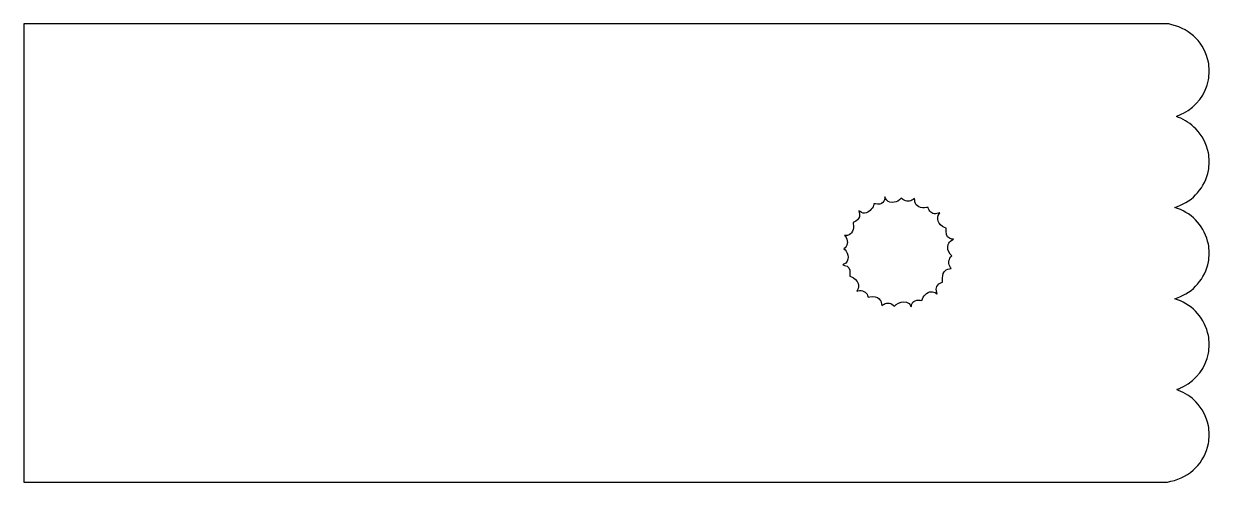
# Model space of a CAD drawing. Header units: centimetres. Extents: x -43.7 to 43.7, y -16.9 to 16.9.
import ezdxf

# ---------------------------------------------------------------- set-up
doc = ezdxf.new("R2010")
doc.units = ezdxf.units.CM
doc.header["$MEASUREMENT"] = 0
doc.layers.add('Layer 1', color=7, linetype='Continuous')

msp = doc.modelspace()

# ---------------------------------------------------------------- linework, layer by layer
at = {"layer": 'Layer 1'}
for points, knots in [([(-43.65625, -0.00008), (-43.65625, -0.00008), (-43.65625, 16.86732), (-43.65625, 16.86732), (-43.65625, 16.86732), (-43.65625, 16.86732), (-1.48828, 16.86015), (-1.48828, 16.86015), (-1.48828, 16.86015), (-1.48828, 16.86015), (40.67969, 16.85299), (40.67969, 16.85299), (40.67969, 16.85299), (40.67969, 16.85299), (40.90458, 16.79616), (40.90458, 16.79616), (40.90458, 16.79616), (42.3189, 16.43882), (43.30027, 15.4318), (43.59432, 14.03615), (43.59432, 14.03615), (43.65869, 13.73059), (43.6591, 13.05649), (43.59509, 12.73487), (43.59509, 12.73487), (43.383, 11.66901), (42.70922, 10.76951), (41.76118, 10.28657), (41.76118, 10.28657), (41.61747, 10.21336), (41.43632, 10.13279), (41.35861, 10.10751), (41.35861, 10.10751), (41.28091, 10.08224), (41.22733, 10.05294), (41.23955, 10.0424), (41.23955, 10.0424), (41.25177, 10.03185), (41.3213, 10.00163), (41.39406, 9.97524), (41.39406, 9.97524), (41.83926, 9.81377), (42.31566, 9.49911), (42.67082, 9.13197), (42.67082, 9.13197), (43.14567, 8.6411), (43.44775, 8.0643), (43.59432, 7.36865), (43.59432, 7.36865), (43.65869, 7.06309), (43.6591, 6.38899), (43.59509, 6.06737), (43.59509, 6.06737), (43.3508, 4.83971), (42.48152, 3.82919), (41.32501, 3.42844), (41.32501, 3.42844), (41.32501, 3.42844), (41.11302, 3.35499), (41.11302, 3.35499), (41.11302, 3.35499), (41.11302, 3.35499), (41.31969, 3.2817), (41.31969, 3.2817), (41.31969, 3.2817), (42.49005, 2.86664), (43.3324, 1.89141), (43.59432, 0.64823), (43.59432, 0.64823), (43.65869, 0.34268), (43.6591, -0.33143), (43.59509, -0.65305), (43.59509, -0.65305), (43.3508, -1.88071), (42.48152, -2.89123), (41.32501, -3.29197), (41.32501, -3.29197), (41.32501, -3.29197), (41.11302, -3.36543), (41.11302, -3.36543), (41.11302, -3.36543), (41.11302, -3.36543), (41.31969, -3.43872), (41.31969, -3.43872), (41.31969, -3.43872), (42.49005, -3.85378), (43.3324, -4.829), (43.59432, -6.07219), (43.59432, -6.07219), (43.65869, -6.37774), (43.6591, -7.05184), (43.59509, -7.37347), (43.59509, -7.37347), (43.383, -8.43931), (42.70937, -9.33862), (41.76118, -9.82181), (41.76118, -9.82181), (41.61747, -9.89505), (41.45227, -9.96992), (41.39406, -9.9882), (41.39406, -9.9882), (41.23058, -10.03953), (41.2307, -10.04474), (41.39696, -10.10728), (41.39696, -10.10728), (41.86383, -10.2829), (42.31301, -10.58002), (42.67082, -10.94991), (42.67082, -10.94991), (43.14567, -11.44078), (43.44775, -12.01757), (43.59432, -12.71323), (43.59432, -12.71323), (43.65869, -13.01878), (43.6591, -13.69289), (43.59509, -14.01451), (43.59509, -14.01451), (43.31369, -15.42863), (42.27489, -16.47187), (40.82521, -16.7962), (40.82521, -16.7962), (40.82521, -16.7962), (40.57385, -16.85243), (40.57385, -16.85243), (40.57385, -16.85243), (40.57385, -16.85243), (-1.5412, -16.85996), (-1.5412, -16.85996), (-1.5412, -16.85996), (-1.5412, -16.85996), (-43.65625, -16.86748), (-43.65625, -16.86748), (-43.65625, -16.86748), (-43.65625, -16.86748), (-43.65625, -0.00008), (-43.65625, -0.00008)], [0, 0, 0, 0, 0.02857143, 0.02857143, 0.02857143, 0.02857143, 0.05714286, 0.05714286, 0.05714286, 0.05714286, 0.08571429, 0.08571429, 0.08571429, 0.08571429, 0.11428571, 0.11428571, 0.11428571, 0.11428571, 0.14285714, 0.14285714, 0.14285714, 0.14285714, 0.17142857, 0.17142857, 0.17142857, 0.17142857, 0.2, 0.2, 0.2, 0.2, 0.22857143, 0.22857143, 0.22857143, 0.22857143, 0.25714286, 0.25714286, 0.25714286, 0.25714286, 0.28571429, 0.28571429, 0.28571429, 0.28571429, 0.31428571, 0.31428571, 0.31428571, 0.31428571, 0.34285714, 0.34285714, 0.34285714, 0.34285714, 0.37142857, 0.37142857, 0.37142857, 0.37142857, 0.4, 0.4, 0.4, 0.4, 0.42857143, 0.42857143, 0.42857143, 0.42857143, 0.45714286, 0.45714286, 0.45714286, 0.45714286, 0.48571429, 0.48571429, 0.48571429, 0.48571429, 0.51428571, 0.51428571, 0.51428571, 0.51428571, 0.54285714, 0.54285714, 0.54285714, 0.54285714, 0.57142857, 0.57142857, 0.57142857, 0.57142857, 0.6, 0.6, 0.6, 0.6, 0.62857143, 0.62857143, 0.62857143, 0.62857143, 0.65714286, 0.65714286, 0.65714286, 0.65714286, 0.68571429, 0.68571429, 0.68571429, 0.68571429, 0.71428571, 0.71428571, 0.71428571, 0.71428571, 0.74285714, 0.74285714, 0.74285714, 0.74285714, 0.77142857, 0.77142857, 0.77142857, 0.77142857, 0.8, 0.8, 0.8, 0.8, 0.82857143, 0.82857143, 0.82857143, 0.82857143, 0.85714286, 0.85714286, 0.85714286, 0.85714286, 0.88571429, 0.88571429, 0.88571429, 0.88571429, 0.91428571, 0.91428571, 0.91428571, 0.91428571, 0.94285714, 0.94285714, 0.94285714, 0.94285714, 1, 1, 1, 1]), ([(21.65897, -3.89121), (21.63203, -3.78387), (21.48071, -3.64626), (21.35123, -3.61136), (21.35123, -3.61136), (21.11887, -3.54872), (20.79258, -3.63086), (20.59988, -3.80048), (20.59988, -3.80048), (20.59988, -3.80048), (20.47994, -3.90605), (20.47994, -3.90605), (20.47994, -3.90605), (20.47994, -3.90605), (20.38013, -3.82822), (20.38013, -3.82822), (20.38013, -3.82822), (20.15096, -3.64953), (19.84391, -3.64314), (19.61577, -3.81231), (19.61577, -3.81231), (19.61577, -3.81231), (19.5333, -3.87346), (19.5333, -3.87346), (19.5333, -3.87346), (19.5333, -3.87346), (19.51801, -3.74432), (19.51801, -3.74432), (19.51801, -3.74432), (19.50125, -3.60282), (19.42774, -3.43858), (19.34951, -3.36783), (19.34951, -3.36783), (19.20281, -3.23518), (18.91964, -3.17616), (18.65098, -3.22225), (18.65098, -3.22225), (18.65098, -3.22225), (18.52978, -3.24305), (18.52978, -3.24305), (18.52978, -3.24305), (18.52978, -3.24305), (18.49729, -3.13462), (18.49729, -3.13462), (18.49729, -3.13462), (18.41198, -2.84987), (18.10151, -2.69915), (17.78644, -2.78951), (17.78644, -2.78951), (17.68509, -2.81857), (17.683, -2.81306), (17.75726, -2.71261), (17.75726, -2.71261), (17.83635, -2.60564), (17.85063, -2.40856), (17.79208, -2.23227), (17.79208, -2.23227), (17.72879, -2.04171), (17.50221, -1.81214), (17.31672, -1.75063), (17.31672, -1.75063), (17.31672, -1.75063), (17.18469, -1.70684), (17.18469, -1.70684), (17.18469, -1.70684), (17.18469, -1.70684), (17.19352, -1.50466), (17.19352, -1.50466), (17.19352, -1.50466), (17.20898, -1.15058), (17.09466, -0.97558), (16.80406, -0.9085), (16.80406, -0.9085), (16.80406, -0.9085), (16.66473, -0.87634), (16.66473, -0.87634), (16.66473, -0.87634), (16.66473, -0.87634), (16.75614, -0.82944), (16.75614, -0.82944), (16.75614, -0.82944), (16.94547, -0.73231), (17.06564, -0.52615), (17.0656, -0.29851), (17.0656, -0.29851), (17.06558, -0.13224), (16.95643, 0.11846), (16.83403, 0.23339), (16.83403, 0.23339), (16.83403, 0.23339), (16.75454, 0.30803), (16.75454, 0.30803), (16.75454, 0.30803), (16.75454, 0.30803), (16.83354, 0.39214), (16.83354, 0.39214), (16.83354, 0.39214), (16.93711, 0.50242), (17.0114, 0.66473), (17.01213, 0.78233), (17.01213, 0.78233), (17.013, 0.92354), (16.9435, 1.12829), (16.8668, 1.21047), (16.8668, 1.21047), (16.8668, 1.21047), (16.7989, 1.28323), (16.7989, 1.28323), (16.7989, 1.28323), (16.7989, 1.28323), (16.88289, 1.28323), (16.88289, 1.28323), (16.88289, 1.28323), (17.24566, 1.28323), (17.49078, 1.59403), (17.45522, 2.00892), (17.45522, 2.00892), (17.44765, 2.09729), (17.4338, 2.18835), (17.42444, 2.2113), (17.42444, 2.2113), (17.41159, 2.24284), (17.43499, 2.2621), (17.52038, 2.29028), (17.52038, 2.29028), (17.6789, 2.3426), (17.84653, 2.51132), (17.88578, 2.65805), (17.88578, 2.65805), (17.91625, 2.772), (17.89913, 2.9507), (17.84421, 3.09182), (17.84421, 3.09182), (17.83042, 3.12726), (17.85866, 3.11531), (17.94564, 3.04892), (17.94564, 3.04892), (18.10088, 2.93042), (18.21778, 2.90871), (18.40598, 2.96342), (18.40598, 2.96342), (18.65546, 3.03594), (18.94302, 3.36625), (18.94391, 3.58132), (18.94391, 3.58132), (18.94411, 3.63077), (18.95376, 3.63948), (18.99047, 3.62339), (18.99047, 3.62339), (19.01593, 3.61223), (19.12011, 3.59815), (19.22198, 3.5921), (19.22198, 3.5921), (19.37942, 3.58275), (19.42483, 3.59053), (19.52486, 3.64403), (19.52486, 3.64403), (19.6606, 3.71663), (19.76328, 3.88185), (19.76624, 4.03244), (19.76624, 4.03244), (19.76624, 4.03244), (19.76811, 4.1275), (19.76811, 4.1275), (19.76811, 4.1275), (19.76811, 4.1275), (19.81789, 4.02167), (19.81789, 4.02167), (19.81789, 4.02167), (19.9239, 3.79625), (20.04733, 3.71764), (20.29544, 3.71749), (20.29544, 3.71749), (20.52461, 3.71736), (20.68985, 3.77693), (20.84172, 3.91444), (20.84172, 3.91444), (20.84172, 3.91444), (20.96597, 4.02693), (20.96597, 4.02693), (20.96597, 4.02693), (20.96597, 4.02693), (21.08664, 3.94023), (21.08664, 3.94023), (21.08664, 3.94023), (21.32605, 3.76823), (21.62326, 3.76453), (21.85265, 3.9307), (21.85265, 3.9307), (21.85265, 3.9307), (21.96042, 4.00877), (21.96042, 4.00877), (21.96042, 4.00877), (21.96042, 4.00877), (21.961, 3.88293), (21.961, 3.88293), (21.961, 3.88293), (21.96266, 3.52314), (22.25721, 3.29705), (22.68482, 3.32735), (22.68482, 3.32735), (22.78845, 3.33469), (22.89139, 3.34831), (22.91359, 3.35762), (22.91359, 3.35762), (22.9439, 3.37033), (22.96247, 3.34571), (22.98813, 3.2588), (22.98813, 3.2588), (23.06945, 2.98337), (23.32108, 2.83472), (23.60349, 2.89529), (23.60349, 2.89529), (23.67702, 2.91106), (23.76166, 2.93706), (23.79157, 2.95306), (23.79157, 2.95306), (23.83205, 2.97473), (23.82363, 2.95438), (23.75864, 2.87352), (23.75864, 2.87352), (23.64783, 2.73562), (23.62501, 2.54759), (23.69391, 2.34014), (23.69391, 2.34014), (23.75689, 2.15053), (23.96214, 1.94086), (24.14879, 1.87547), (24.14879, 1.87547), (24.14879, 1.87547), (24.28665, 1.82718), (24.28665, 1.82718), (24.28665, 1.82718), (24.28665, 1.82718), (24.28355, 1.61471), (24.28355, 1.61471), (24.28355, 1.61471), (24.27821, 1.24923), (24.41452, 1.05723), (24.70235, 1.02479), (24.70235, 1.02479), (24.70235, 1.02479), (24.82059, 1.01146), (24.82059, 1.01146), (24.82059, 1.01146), (24.82059, 1.01146), (24.69358, 0.93859), (24.69358, 0.93859), (24.69358, 0.93859), (24.55497, 0.85908), (24.47364, 0.76373), (24.4256, 0.62444), (24.4256, 0.62444), (24.35106, 0.4083), (24.41909, 0.10947), (24.586, -0.08015), (24.586, -0.08015), (24.586, -0.08015), (24.68915, -0.19734), (24.68915, -0.19734), (24.68915, -0.19734), (24.68915, -0.19734), (24.62206, -0.2853), (24.62206, -0.2853), (24.62206, -0.2853), (24.43747, -0.52731), (24.4264, -0.83888), (24.59448, -1.06169), (24.59448, -1.06169), (24.59448, -1.06169), (24.65689, -1.14442), (24.65689, -1.14442), (24.65689, -1.14442), (24.65689, -1.14442), (24.52879, -1.15673), (24.52879, -1.15673), (24.52879, -1.15673), (24.34639, -1.17426), (24.20891, -1.25424), (24.12274, -1.39296), (24.12274, -1.39296), (24.03463, -1.53479), (23.98685, -1.79249), (24.00983, -2.00189), (24.00983, -2.00189), (24.02625, -2.1515), (24.02617, -2.15171), (23.94737, -2.16902), (23.94737, -2.16902), (23.82135, -2.19669), (23.65459, -2.33405), (23.59939, -2.45564), (23.59939, -2.45564), (23.53899, -2.58868), (23.53454, -2.73851), (23.58593, -2.90925), (23.58593, -2.90925), (23.58593, -2.90925), (23.62394, -3.03556), (23.62394, -3.03556), (23.62394, -3.03556), (23.62394, -3.03556), (23.56572, -2.98086), (23.56572, -2.98086), (23.56572, -2.98086), (23.34857, -2.77685), (22.98167, -2.80788), (22.74771, -3.05004), (22.74771, -3.05004), (22.65163, -3.14949), (22.51604, -3.37887), (22.51604, -3.44196), (22.51604, -3.44196), (22.51604, -3.49947), (22.46911, -3.50965), (22.35779, -3.4763), (22.35779, -3.4763), (22.22756, -3.43728), (22.00073, -3.47963), (21.89515, -3.56268), (21.89515, -3.56268), (21.81177, -3.62826), (21.72229, -3.79684), (21.72229, -3.88832), (21.72229, -3.88832), (21.72229, -3.97383), (21.68019, -3.97575), (21.65897, -3.89121)], [0, 0, 0, 0, 0.01204819, 0.01204819, 0.01204819, 0.01204819, 0.02409639, 0.02409639, 0.02409639, 0.02409639, 0.03614458, 0.03614458, 0.03614458, 0.03614458, 0.04819277, 0.04819277, 0.04819277, 0.04819277, 0.06024096, 0.06024096, 0.06024096, 0.06024096, 0.07228916, 0.07228916, 0.07228916, 0.07228916, 0.08433735, 0.08433735, 0.08433735, 0.08433735, 0.09638554, 0.09638554, 0.09638554, 0.09638554, 0.10843373, 0.10843373, 0.10843373, 0.10843373, 0.12048193, 0.12048193, 0.12048193, 0.12048193, 0.13253012, 0.13253012, 0.13253012, 0.13253012, 0.14457831, 0.14457831, 0.14457831, 0.14457831, 0.15662651, 0.15662651, 0.15662651, 0.15662651, 0.1686747, 0.1686747, 0.1686747, 0.1686747, 0.18072289, 0.18072289, 0.18072289, 0.18072289, 0.19277108, 0.19277108, 0.19277108, 0.19277108, 0.20481928, 0.20481928, 0.20481928, 0.20481928, 0.21686747, 0.21686747, 0.21686747, 0.21686747, 0.22891566, 0.22891566, 0.22891566, 0.22891566, 0.24096386, 0.24096386, 0.24096386, 0.24096386, 0.25301205, 0.25301205, 0.25301205, 0.25301205, 0.26506024, 0.26506024, 0.26506024, 0.26506024, 0.27710843, 0.27710843, 0.27710843, 0.27710843, 0.28915663, 0.28915663, 0.28915663, 0.28915663, 0.30120482, 0.30120482, 0.30120482, 0.30120482, 0.31325301, 0.31325301, 0.31325301, 0.31325301, 0.3253012, 0.3253012, 0.3253012, 0.3253012, 0.3373494, 0.3373494, 0.3373494, 0.3373494, 0.34939759, 0.34939759, 0.34939759, 0.34939759, 0.36144578, 0.36144578, 0.36144578, 0.36144578, 0.37349398, 0.37349398, 0.37349398, 0.37349398, 0.38554217, 0.38554217, 0.38554217, 0.38554217, 0.39759036, 0.39759036, 0.39759036, 0.39759036, 0.40963855, 0.40963855, 0.40963855, 0.40963855, 0.42168675, 0.42168675, 0.42168675, 0.42168675, 0.43373494, 0.43373494, 0.43373494, 0.43373494, 0.44578313, 0.44578313, 0.44578313, 0.44578313, 0.45783133, 0.45783133, 0.45783133, 0.45783133, 0.46987952, 0.46987952, 0.46987952, 0.46987952, 0.48192771, 0.48192771, 0.48192771, 0.48192771, 0.4939759, 0.4939759, 0.4939759, 0.4939759, 0.5060241, 0.5060241, 0.5060241, 0.5060241, 0.51807229, 0.51807229, 0.51807229, 0.51807229, 0.53012048, 0.53012048, 0.53012048, 0.53012048, 0.54216867, 0.54216867, 0.54216867, 0.54216867, 0.55421687, 0.55421687, 0.55421687, 0.55421687, 0.56626506, 0.56626506, 0.56626506, 0.56626506, 0.57831325, 0.57831325, 0.57831325, 0.57831325, 0.59036145, 0.59036145, 0.59036145, 0.59036145, 0.60240964, 0.60240964, 0.60240964, 0.60240964, 0.61445783, 0.61445783, 0.61445783, 0.61445783, 0.62650602, 0.62650602, 0.62650602, 0.62650602, 0.63855422, 0.63855422, 0.63855422, 0.63855422, 0.65060241, 0.65060241, 0.65060241, 0.65060241, 0.6626506, 0.6626506, 0.6626506, 0.6626506, 0.6746988, 0.6746988, 0.6746988, 0.6746988, 0.68674699, 0.68674699, 0.68674699, 0.68674699, 0.69879518, 0.69879518, 0.69879518, 0.69879518, 0.71084337, 0.71084337, 0.71084337, 0.71084337, 0.72289157, 0.72289157, 0.72289157, 0.72289157, 0.73493976, 0.73493976, 0.73493976, 0.73493976, 0.74698795, 0.74698795, 0.74698795, 0.74698795, 0.75903614, 0.75903614, 0.75903614, 0.75903614, 0.77108434, 0.77108434, 0.77108434, 0.77108434, 0.78313253, 0.78313253, 0.78313253, 0.78313253, 0.79518072, 0.79518072, 0.79518072, 0.79518072, 0.80722892, 0.80722892, 0.80722892, 0.80722892, 0.81927711, 0.81927711, 0.81927711, 0.81927711, 0.8313253, 0.8313253, 0.8313253, 0.8313253, 0.84337349, 0.84337349, 0.84337349, 0.84337349, 0.85542169, 0.85542169, 0.85542169, 0.85542169, 0.86746988, 0.86746988, 0.86746988, 0.86746988, 0.87951807, 0.87951807, 0.87951807, 0.87951807, 0.89156627, 0.89156627, 0.89156627, 0.89156627, 0.90361446, 0.90361446, 0.90361446, 0.90361446, 0.91566265, 0.91566265, 0.91566265, 0.91566265, 0.92771084, 0.92771084, 0.92771084, 0.92771084, 0.93975904, 0.93975904, 0.93975904, 0.93975904, 0.95180723, 0.95180723, 0.95180723, 0.95180723, 0.96385542, 0.96385542, 0.96385542, 0.96385542, 0.97590361, 0.97590361, 0.97590361, 0.97590361, 1, 1, 1, 1])]:
    msp.add_open_spline(points, degree=3, knots=knots, dxfattribs=at)

doc.saveas('drawing.dxf')
